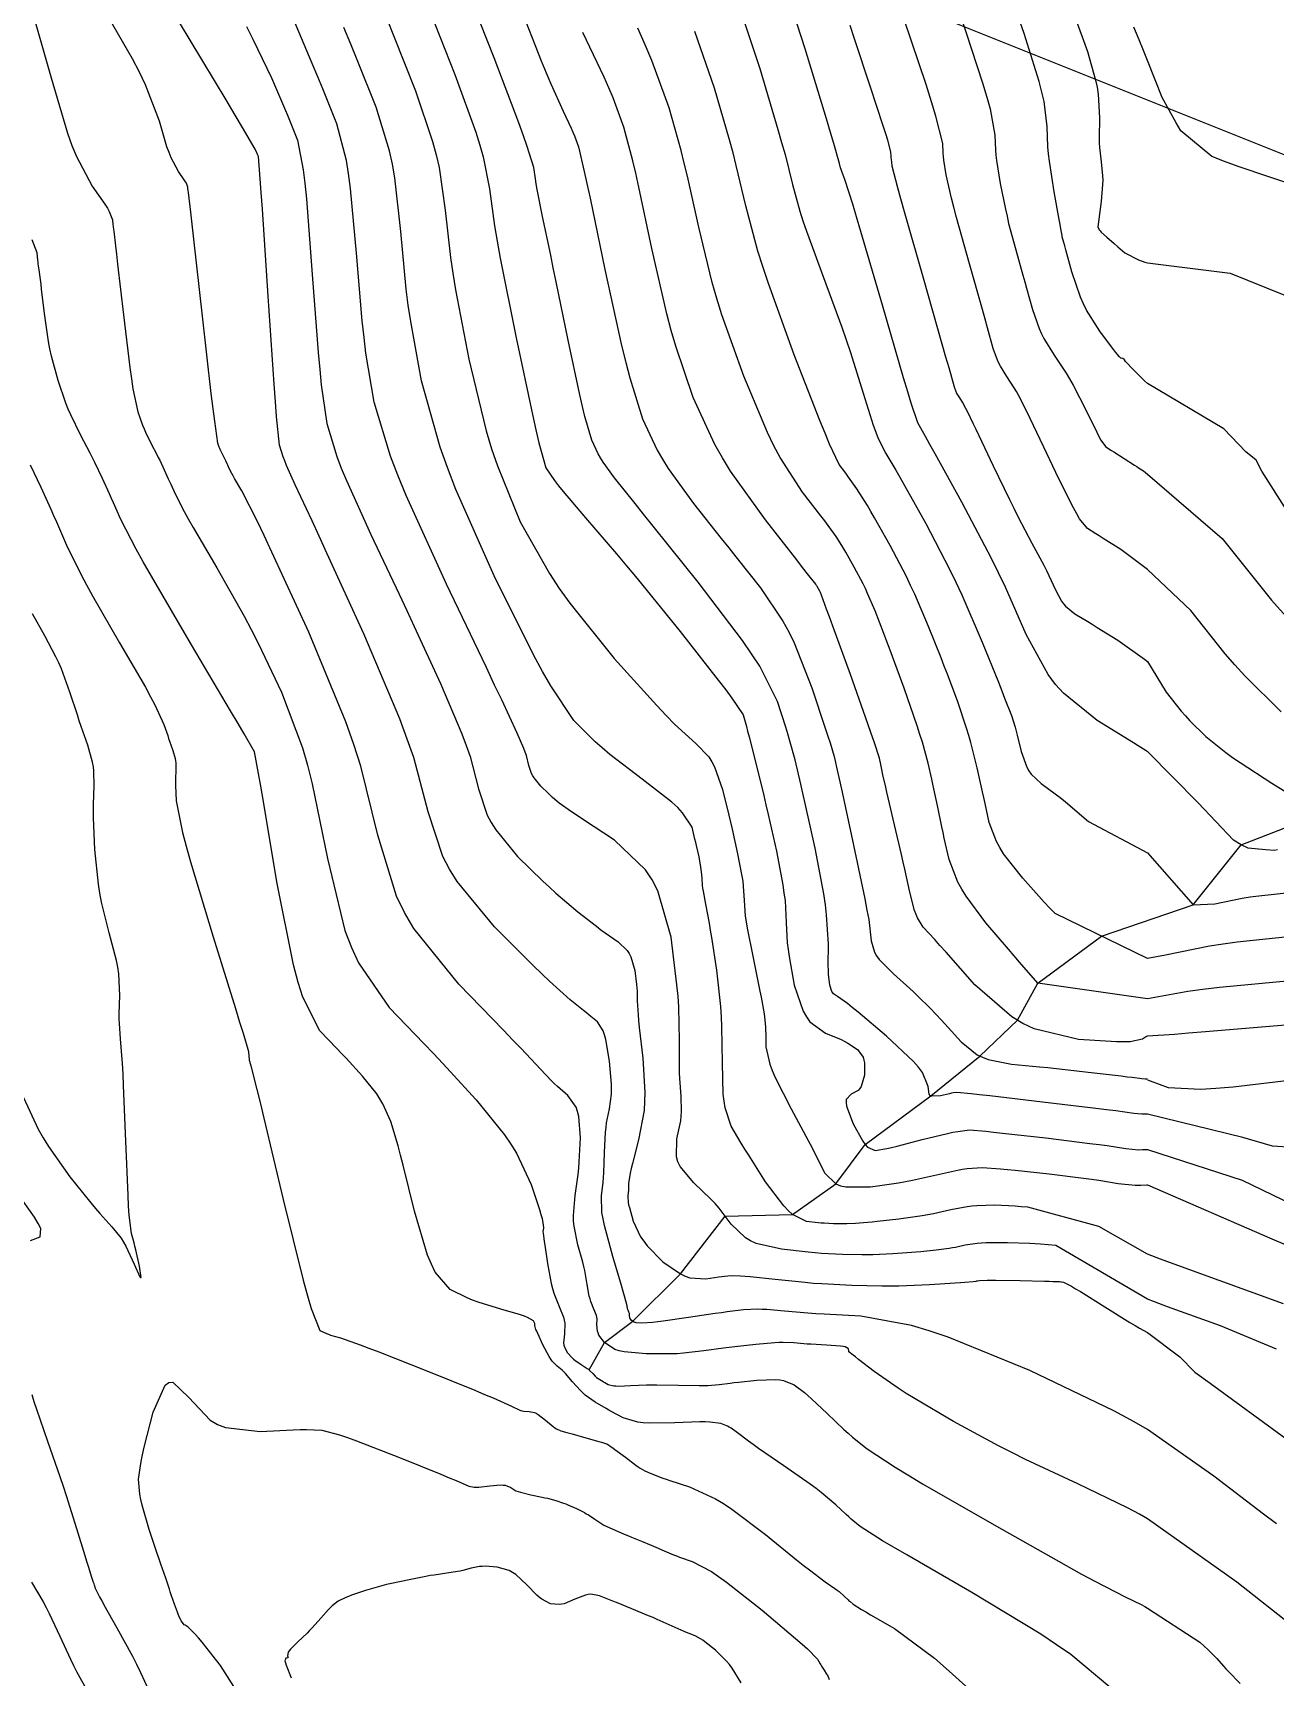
# Model space of a CAD drawing. Header units: metres. Extents: x 837117 to 838479, y 1189012 to 1191015.
# Drawn here: x 837925.2 to 838008.6, y 1189838.2 to 1189948.5 of the extents above; entities that cross this region are included whole.
import ezdxf

# ---------------------------------------------------------------- set-up
doc = ezdxf.new("R2010")
doc.units = ezdxf.units.M
doc.header["$LTSCALE"] = 0.3
for name, color, linetype in [('COTAS 10', 1, 'Continuous'), ('COTAS INT', 252, 'Continuous'), ('DRENAJE', 5, 'Continuous'), ('VIA1', 50, 'Continuous')]:
    doc.layers.add(name, color=color, linetype=linetype)

msp = doc.modelspace()

# ---------------------------------------------------------------- linework, layer by layer
at = {"layer": 'COTAS 10'}
for points in [[(837925.38, 1189949.19), (837926.46, 1189945.43), (837927.56, 1189941.73), (837927.85, 1189940.9), (837928.15, 1189940.16), (837929.21, 1189938.17), (837930.06, 1189936.95), (837930.23, 1189936.69), (837930.36, 1189936.46), (837930.58, 1189935.9), (837930.6, 1189935.57), (837930.61, 1189935.49), (837930.62, 1189935.41), (837930.66, 1189935.16), (837930.78, 1189934.16), (837930.84, 1189933.61), (837930.92, 1189932.94), (837931.31, 1189929.53), (837931.74, 1189926), (837931.85, 1189925.24), (837931.95, 1189924.58), (837932.28, 1189923.03), (837932.59, 1189922.14), (837932.69, 1189921.9), (837932.79, 1189921.67), (837933.17, 1189920.88), (837933.55, 1189920.16), (837933.65, 1189919.97), (837933.74, 1189919.78), (837934.04, 1189919.15), (837934.32, 1189918.54), (837934.4, 1189918.36), (837934.48, 1189918.18), (837934.77, 1189917.52), (837935.38, 1189916.35), (837935.66, 1189915.85), (837935.98, 1189915.28), (837937.57, 1189912.56), (837939.4, 1189909.33), (837939.87, 1189908.43), (837940.34, 1189907.52), (837941.92, 1189904.23), (837943.31, 1189900.5), (837943.65, 1189899.32), (837943.97, 1189898.08), (837944.99, 1189893.07), (837946.17, 1189888.23), (837946.6, 1189887.1), (837947.07, 1189886.06), (837949.14, 1189883.07), (837951.47, 1189880.66), (837952.1, 1189879.99), (837952.73, 1189879.32), (837954.96, 1189876.88), (837956.87, 1189874.53), (837957.29, 1189873.91), (837957.67, 1189873.29), (837958.66, 1189871.2), (837959.21, 1189869.53), (837959.31, 1189869.19), (837959.39, 1189868.91), (837959.49, 1189868.32), (837959.46, 1189868.11), (837959.45, 1189868.06), (837959.45, 1189868.03), (837959.46, 1189867.93), (837959.52, 1189867.58), (837959.54, 1189867.38), (837959.58, 1189867.14), (837959.75, 1189865.91), (837960, 1189864.55), (837960.08, 1189864.22), (837960.17, 1189863.92), (837960.53, 1189863.02), (837960.83, 1189862.29), (837960.88, 1189862.09), (837960.91, 1189861.89), (837960.89, 1189861.19), (837960.84, 1189860.58), (837960.86, 1189860.43), (837960.89, 1189860.29), (837961.09, 1189859.9), (837961.4, 1189859.58), (837961.5, 1189859.49), (837961.6, 1189859.41), (837962.02, 1189859.12), (837962.41, 1189858.86), (837962.5, 1189858.8), (837962.58, 1189858.73), (837962.79, 1189858.52), (837962.95, 1189858.34), (837963, 1189858.3), (837963.05, 1189858.25), (837963.26, 1189858.11), (837963.48, 1189857.98), (837963.54, 1189857.94), (837963.6, 1189857.91), (837963.83, 1189857.78), (837964.2, 1189857.7), (837964.35, 1189857.69), (837964.52, 1189857.68), (837965.33, 1189857.71), (837966.39, 1189857.75), (837966.73, 1189857.75), (837967.09, 1189857.75), (837968.55, 1189857.73), (837969.93, 1189857.71), (837970.24, 1189857.71), (837970.52, 1189857.72), (837971.28, 1189857.78), (837972.01, 1189857.88), (837972.27, 1189857.91), (837972.56, 1189857.94), (837973.8, 1189858.07), (837975.04, 1189858.11), (837975.33, 1189858.09), (837975.58, 1189858.04), (837976.31, 1189857.76), (837976.99, 1189857.24), (837977.22, 1189857.04), (837977.47, 1189856.81), (837978.52, 1189855.83), (837979.63, 1189854.77), (837979.93, 1189854.51), (837980.22, 1189854.26), (837981.2, 1189853.46), (837983.07, 1189852.24), (837983.93, 1189851.72), (837984.92, 1189851.13), (837989.71, 1189848.36), (837994.55, 1189845.64), (837995.57, 1189845.07), (837996.46, 1189844.59), (837998.51, 1189843.53), (837999.57, 1189843.02), (837999.83, 1189842.88), (838000, 1189842.78), (838003.51, 1189840.49), (838003.81, 1189840.24), (838004.06, 1189840.01), (838004.65, 1189839.41), (838005.1, 1189838.88), (838005.26, 1189838.71), (838005.44, 1189838.52), (838006.22, 1189837.72)], [(838009.12, 1189863.2), (838002.52, 1189865.58), (838000.88, 1189866.19), (838000, 1189866.53), (837996.74, 1189868.38), (837991.97, 1189869.68), (837991.54, 1189869.71), (837991.13, 1189869.74), (837989.77, 1189869.81), (837988.55, 1189869.77), (837988.23, 1189869.74), (837987.91, 1189869.71), (837986.82, 1189869.49), (837985.64, 1189869.23), (837985.27, 1189869.16), (837984.89, 1189869.09), (837983.33, 1189868.88), (837981.86, 1189868.71), (837981.53, 1189868.68), (837981.23, 1189868.65), (837980.42, 1189868.58), (837979.83, 1189868.55), (837979.67, 1189868.55), (837979.51, 1189868.55), (837978.94, 1189868.56), (837978.32, 1189868.6), (837978.12, 1189868.61), (837977.92, 1189868.63), (837977.13, 1189868.72), (837976.19, 1189869.19), (837975.9, 1189869.45), (837975.6, 1189869.76), (837974.39, 1189871.38), (837973.25, 1189873.16), (837972.99, 1189873.58), (837972.75, 1189873.97), (837972.08, 1189875.11), (837971.68, 1189876.34), (837971.6, 1189876.78), (837971.55, 1189877.26), (837971.49, 1189879.37), (837971.46, 1189881.78), (837971.43, 1189882.45), (837971.38, 1189883.13), (837971.11, 1189885.58), (837970.78, 1189887.77), (837970.7, 1189888.27), (837970.63, 1189888.73), (837970.38, 1189890.01), (837970.21, 1189890.88), (837970.18, 1189891.07), (837970.15, 1189891.25), (837970.12, 1189891.74), (837970.09, 1189892.18), (837970.07, 1189892.33), (837970.05, 1189892.49), (837969.92, 1189893.17), (837969.75, 1189893.94), (837969.7, 1189894.15), (837969.64, 1189894.37), (837969.45, 1189895.16), (837968.82, 1189896.14), (837968.49, 1189896.48), (837968.09, 1189896.84), (837966.11, 1189898.39), (837963.94, 1189900.05), (837963.43, 1189900.48), (837962.95, 1189900.9), (837961.52, 1189902.33), (837959.98, 1189904.64), (837959.43, 1189905.62), (837958.82, 1189906.74), (837956.18, 1189912.03), (837953.61, 1189917.83), (837953.05, 1189919.29), (837952.55, 1189920.67), (837951.3, 1189925.12), (837950.58, 1189929.09), (837950.42, 1189930.18), (837950.28, 1189931.26), (837949.92, 1189935.12), (837949.51, 1189938.72), (837949.35, 1189939.65), (837949.16, 1189940.53), (837948.26, 1189943.46), (837946.99, 1189946.65), (837946.56, 1189947.69), (837946.09, 1189948.81)], [(838009.54, 1189881.91), (838003.89, 1189881.44), (838002.75, 1189881.34), (838001.81, 1189881.25), (838000, 1189881.14), (837999.94, 1189881.13), (837999.67, 1189880.95), (837998.85, 1189880.78), (837998.43, 1189880.77), (837997.92, 1189880.78), (837995.37, 1189880.93), (837992.41, 1189881.64), (837991.65, 1189882), (837990.91, 1189882.44), (837988.43, 1189884.59), (837986.49, 1189886.78), (837986.08, 1189887.24), (837985.73, 1189887.63), (837984.96, 1189888.47), (837984.58, 1189889.08), (837984.48, 1189889.32), (837984.38, 1189889.59), (837984.06, 1189890.8), (837983.72, 1189892.35), (837983.62, 1189892.83), (837983.5, 1189893.33), (837983.03, 1189895.33), (837982.6, 1189897.14), (837982.51, 1189897.52), (837982.44, 1189897.86), (837982.26, 1189898.67), (837982.16, 1189899.14), (837982.14, 1189899.26), (837982.11, 1189899.38), (837982.02, 1189899.8), (837981.66, 1189900.9), (837981.47, 1189901.45), (837981.24, 1189902.11), (837980.07, 1189905.4), (837978.9, 1189908.65), (837978.67, 1189909.28), (837978.48, 1189909.8), (837978.14, 1189910.73), (837978.06, 1189910.9), (837978.04, 1189910.95), (837978.02, 1189911), (837977.93, 1189911.16), (837977.85, 1189911.31), (837977.83, 1189911.35), (837977.81, 1189911.38), (837977.75, 1189911.47), (837977.2, 1189912.17), (837976.87, 1189912.59), (837976.47, 1189913.11), (837974.37, 1189915.78), (837972.04, 1189919.05), (837971.49, 1189919.94), (837970.99, 1189920.83), (837969.52, 1189923.99), (837968.36, 1189927.43), (837968.06, 1189928.49), (837967.77, 1189929.6), (837966.75, 1189933.99), (837965.88, 1189938.1), (837965.67, 1189939.03), (837965.47, 1189939.86), (837964.88, 1189942.12), (837964.15, 1189944.1), (837963.86, 1189944.76), (837963.55, 1189945.48), (837962.12, 1189948.47)], [(837980.03, 1189948.97), (837980.32, 1189948.07), (837981.39, 1189944.84), (837982.26, 1189942.23), (837982.43, 1189941.71), (837982.56, 1189941.27), (837982.77, 1189940.45), (837982.78, 1189940.17), (837982.79, 1189940.07), (837982.8, 1189939.97), (837982.86, 1189939.53), (837983.24, 1189938.09), (837983.44, 1189937.35), (837983.69, 1189936.46), (837984.95, 1189932.01), (837986.21, 1189927.6), (837986.46, 1189926.73), (837986.67, 1189926.01), (837987.04, 1189924.7), (837987.15, 1189924.39), (837987.18, 1189924.31), (837987.22, 1189924.23), (837987.39, 1189923.97), (837987.58, 1189923.68), (837987.64, 1189923.58), (837987.69, 1189923.48), (837987.9, 1189923.07), (837988.3, 1189922.23), (837988.48, 1189921.86), (837988.68, 1189921.44), (837989.64, 1189919.41), (837990.74, 1189917.14), (837991.03, 1189916.57), (837991.3, 1189916.02), (837992.25, 1189914.23), (837993.04, 1189912.75), (837993.22, 1189912.39), (837993.38, 1189912.06), (837993.83, 1189911.08), (837994.23, 1189910.34), (837994.37, 1189910.16), (837994.51, 1189910), (837995.14, 1189909.49), (837996, 1189908.96), (837996.3, 1189908.78), (837996.62, 1189908.57), (837998.01, 1189907.71), (837999.81, 1189906.43), (838000, 1189906.29), (838001.26, 1189904.22), (838002.27, 1189902.96), (838002.55, 1189902.63), (838002.84, 1189902.31), (838003.91, 1189901.26), (838005.25, 1189900.18), (838005.71, 1189899.85), (838006.21, 1189899.5), (838008.35, 1189898.13), (838010.27, 1189896.94)], [(838010.19, 1189938.11), (838006.08, 1189939.49), (838005.16, 1189939.83), (838004.32, 1189940.16), (838002.25, 1189941.87), (838001.93, 1189942.41), (838000.98, 1189944.11), (838000, 1189946.6), (837999.73, 1189947.28), (837999.44, 1189947.98), (837999.09, 1189948.84)]]:
    msp.add_lwpolyline(points, dxfattribs=at)
at = {"layer": 'COTAS INT'}
for points in [[(838008.73, 1189893.64), (838008.52, 1189893.61), (838007.93, 1189893.64), (838006.75, 1189893.76), (838006.29, 1189893.99), (838005.77, 1189894.29), (838003.4, 1189896.81), (838000, 1189900.24), (837999.99, 1189900.25), (837999.92, 1189900.3), (837999.38, 1189900.63), (837999.06, 1189900.83), (837996.63, 1189902.32), (837994.37, 1189904.15), (837993.83, 1189904.75), (837993.34, 1189905.4), (837991.87, 1189908.1), (837990.47, 1189911.27), (837990.02, 1189912.22), (837989.54, 1189913.2), (837987.54, 1189916.98), (837985.76, 1189920.22), (837985.41, 1189920.85), (837985.12, 1189921.37), (837984.59, 1189922.29), (837984.16, 1189923.61), (837983.92, 1189924.38), (837983.64, 1189925.32), (837982.22, 1189930.18), (837980.78, 1189935.12), (837980.48, 1189936.12), (837980.23, 1189936.95), (837979.7, 1189938.62), (837979.5, 1189939.16), (837979.46, 1189939.28), (837979.42, 1189939.39), (837979.34, 1189939.7), (837978.96, 1189941.02), (837978.73, 1189941.77), (837978.46, 1189942.69), (837977.03, 1189947.39), (837975.41, 1189952.44)], [(838009.76, 1189873.69), (838008.39, 1189873.78), (838006.41, 1189874.35), (838000, 1189875.92), (837999.98, 1189875.91), (837999.79, 1189875.91), (837999.62, 1189875.91), (837999.09, 1189875.96), (837997.87, 1189876.13), (837997.26, 1189876.21), (837996.54, 1189876.29), (837992.95, 1189876.73), (837989.42, 1189877.14), (837988.74, 1189877.22), (837988.18, 1189877.28), (837987.22, 1189877.38), (837986.97, 1189877.35), (837986.86, 1189877.32), (837986.73, 1189877.29), (837986.11, 1189877.14), (837985.53, 1189877.12), (837985.43, 1189877.17), (837985.36, 1189877.25), (837985.29, 1189877.77), (837984.92, 1189878.71), (837984.65, 1189879.06), (837984.31, 1189879.45), (837982.49, 1189881.16), (837980.59, 1189882.76), (837980.2, 1189883.07), (837979.87, 1189883.33), (837979.2, 1189883.8), (837978.94, 1189883.99), (837978.89, 1189884.06), (837978.83, 1189884.15), (837978.69, 1189884.58), (837978.61, 1189885.31), (837978.6, 1189885.58), (837978.59, 1189885.9), (837978.6, 1189887.31), (837978.48, 1189889.29), (837978.4, 1189889.97), (837978.29, 1189890.69), (837977.7, 1189893.77), (837977.04, 1189896.76), (837976.89, 1189897.44), (837976.75, 1189898.05), (837976.36, 1189899.69), (837975.99, 1189901.02), (837975.87, 1189901.44), (837975.74, 1189901.87), (837975.18, 1189903.6), (837973.99, 1189905.96), (837973.45, 1189906.79), (837972.83, 1189907.7), (837969.86, 1189911.6), (837966.84, 1189915.36), (837966.19, 1189916.17), (837965.63, 1189916.88), (837964.25, 1189918.61), (837963.49, 1189919.66), (837963.32, 1189919.94), (837963.16, 1189920.21), (837962.72, 1189921.14), (837962.27, 1189922.71), (837962.11, 1189923.39), (837961.93, 1189924.16), (837961.14, 1189927.84), (837960.34, 1189931.75), (837960.14, 1189932.69), (837959.97, 1189933.55), (837959.43, 1189936.13), (837959.07, 1189937.94), (837959, 1189938.32), (837958.94, 1189938.66), (837958.83, 1189939.43), (837958.4, 1189940.83), (837958.14, 1189941.55), (837957.83, 1189942.42), (837956.17, 1189946.77), (837954.31, 1189951.54)], [(838009.5, 1189916.17), (838007.67, 1189919.04), (838007.29, 1189919.79), (838006.6, 1189920.35), (838005.12, 1189921.9), (838000, 1189924.94), (837999.81, 1189925.12), (837999.39, 1189925.51), (837999.06, 1189925.84), (837998.52, 1189926.41), (837998.47, 1189926.51), (837998.46, 1189926.53), (837998.44, 1189926.55), (837998.34, 1189926.6), (837998.24, 1189926.63), (837998.22, 1189926.64), (837998.2, 1189926.65), (837998.12, 1189926.71), (837997.88, 1189927.01), (837997.75, 1189927.18), (837997.59, 1189927.39), (837996.8, 1189928.45), (837995.92, 1189929.86), (837995.71, 1189930.28), (837995.52, 1189930.72), (837994.93, 1189932.43), (837994.53, 1189933.89), (837994.45, 1189934.17), (837994.39, 1189934.4), (837994.28, 1189934.78), (837994.27, 1189934.82), (837994.27, 1189934.82), (837994.27, 1189934.83), (837994.27, 1189934.85), (837994.19, 1189935.31), (837994.14, 1189935.59), (837994.07, 1189935.94), (837993.74, 1189937.78), (837993.42, 1189939.84), (837993.36, 1189940.34), (837993.32, 1189940.8), (837993.28, 1189942.18), (837993.07, 1189943.84), (837992.92, 1189944.48), (837992.73, 1189945.19), (837991.72, 1189948.41), (837990.49, 1189951.92)], [(838009.92, 1189841.44), (838005.99, 1189844.53), (838000, 1189848.77), (837999.47, 1189849.08), (837998.66, 1189849.51), (837995.32, 1189851.13), (837991.81, 1189852.76), (837990.9, 1189853.21), (837990, 1189853.66), (837986.98, 1189855.3), (837984.42, 1189856.81), (837983.82, 1189857.18), (837983.27, 1189857.54), (837981.66, 1189858.66), (837980.61, 1189859.47), (837980.41, 1189859.63), (837980.25, 1189859.76), (837979.98, 1189859.97), (837979.96, 1189860.01), (837979.96, 1189860.03), (837979.96, 1189860.05), (837979.95, 1189860.18), (837979.72, 1189860.31), (837979.58, 1189860.33), (837979.4, 1189860.36), (837978.46, 1189860.43), (837977.42, 1189860.48), (837977.17, 1189860.49), (837976.94, 1189860.51), (837976.28, 1189860.57), (837975.56, 1189860.59), (837975.29, 1189860.59), (837975, 1189860.57), (837973.74, 1189860.47), (837972.32, 1189860.31), (837971.94, 1189860.27), (837971.57, 1189860.22), (837970.25, 1189860.03), (837968.87, 1189859.88), (837968.46, 1189859.85), (837968.03, 1189859.83), (837966.38, 1189859.83), (837964.89, 1189859.98), (837964.57, 1189860.05), (837964.28, 1189860.14), (837963.57, 1189860.59), (837963.21, 1189861.1), (837963.15, 1189861.24), (837963.11, 1189861.36), (837963.07, 1189861.79), (837963.09, 1189862.19), (837963.07, 1189862.3), (837963.04, 1189862.41), (837962.87, 1189862.83), (837962.66, 1189863.35), (837962.61, 1189863.52), (837962.56, 1189863.71), (837962.42, 1189864.49), (837962.25, 1189865.42), (837962.19, 1189865.7), (837962.12, 1189866), (837961.79, 1189867.15), (837961.54, 1189868.4), (837961.51, 1189868.75), (837961.5, 1189869.11), (837961.62, 1189870.45), (837961.82, 1189871.88), (837961.86, 1189872.29), (837961.89, 1189872.71), (837961.96, 1189874.32), (837961.85, 1189875.76), (837961.77, 1189876.09), (837961.67, 1189876.38), (837961.12, 1189877.16), (837960.42, 1189877.77), (837960.23, 1189877.96), (837960.03, 1189878.16), (837959.29, 1189878.94), (837957.99, 1189880.32), (837957.44, 1189880.89), (837956.8, 1189881.55), (837953.8, 1189884.63), (837950.8, 1189888.37), (837950.17, 1189889.44), (837949.62, 1189890.54), (837948.37, 1189894.63), (837947.23, 1189899.27), (837946.77, 1189900.72), (837946.23, 1189902.23), (837943.74, 1189908.24), (837941.27, 1189913.62), (837940.75, 1189914.73), (837940.3, 1189915.67), (837939.26, 1189917.73), (837938.77, 1189918.56), (837938.67, 1189918.73), (837938.59, 1189918.89), (837938.4, 1189919.24), (837938.31, 1189919.45), (837938.27, 1189919.55), (837938.18, 1189919.74), (837938.09, 1189919.93), (837938.03, 1189920.05), (837937.91, 1189920.27), (837937.8, 1189920.51), (837937.77, 1189920.58), (837937.74, 1189920.65), (837937.64, 1189920.92), (837937.43, 1189922.4), (837937.33, 1189923.24), (837937.2, 1189924.25), (837936.61, 1189929.45), (837936.03, 1189934.62), (837935.91, 1189935.61), (837935.82, 1189936.42), (837935.67, 1189937.75), (837935.65, 1189937.87), (837935.65, 1189937.91), (837935.64, 1189937.95), (837935.63, 1189938.1), (837935.53, 1189938.36), (837935.47, 1189938.47), (837935.39, 1189938.59), (837935, 1189939.15), (837934.5, 1189940.07), (837934.37, 1189940.42), (837934.23, 1189940.8), (837933.72, 1189942.52), (837932.79, 1189944.97), (837932.38, 1189945.81), (837931.91, 1189946.72), (837929.67, 1189950.63)], [(838008.66, 1189860.15), (838004.91, 1189861.72), (838001.35, 1189863), (838000.47, 1189863.33), (838000, 1189863.51), (837993.85, 1189867.1), (837992.82, 1189867.19), (837992.47, 1189867.21), (837992.11, 1189867.23), (837990.62, 1189867.28), (837989.19, 1189867.28), (837988.87, 1189867.27), (837988.58, 1189867.25), (837987.78, 1189867.13), (837987.12, 1189866.98), (837986.92, 1189866.94), (837986.7, 1189866.91), (837985.82, 1189866.79), (837984.8, 1189866.68), (837984.49, 1189866.65), (837984.17, 1189866.63), (837982.91, 1189866.54), (837981.58, 1189866.48), (837981.21, 1189866.47), (837980.85, 1189866.47), (837979.55, 1189866.5), (837978.14, 1189866.58), (837977.7, 1189866.62), (837977.25, 1189866.66), (837975.45, 1189866.85), (837973.76, 1189867.25), (837973.37, 1189867.42), (837973.03, 1189867.62), (837972.08, 1189868.54), (837971.26, 1189869.62), (837971, 1189869.92), (837970.72, 1189870.22), (837969.58, 1189871.3), (837968.65, 1189872.41), (837968.5, 1189872.73), (837968.4, 1189873.05), (837968.44, 1189874.27), (837968.69, 1189875.47), (837968.73, 1189875.78), (837968.75, 1189876.09), (837968.73, 1189877.13), (837968.63, 1189878.3), (837968.62, 1189878.7), (837968.61, 1189879.11), (837968.62, 1189880.86), (837968.56, 1189883.1), (837968.51, 1189883.83), (837968.44, 1189884.6), (837968.05, 1189887.78), (837967.16, 1189890.9), (837966.78, 1189891.63), (837966.34, 1189892.31), (837964.25, 1189894.29), (837962.17, 1189895.66), (837961.74, 1189895.95), (837961.37, 1189896.2), (837960.54, 1189896.79), (837960.1, 1189897.17), (837959.96, 1189897.29), (837959.83, 1189897.42), (837959.31, 1189897.93), (837958.86, 1189898.47), (837958.77, 1189898.62), (837958.69, 1189898.77), (837958.51, 1189899.31), (837958.34, 1189899.97), (837958.26, 1189900.2), (837958.17, 1189900.44), (837957.73, 1189901.47), (837956.69, 1189903.7), (837956.21, 1189904.7), (837955.66, 1189905.87), (837952.98, 1189911.47), (837950.28, 1189917.41), (837949.72, 1189918.79), (837949.23, 1189920.05), (837948.13, 1189923.68), (837947.58, 1189926.97), (837947.45, 1189928.02), (837947.33, 1189929.14), (837946.95, 1189933.68), (837946.55, 1189938.02), (837946.41, 1189939.01), (837946.27, 1189939.9), (837945.63, 1189942.36), (837944.69, 1189944.69), (837944.35, 1189945.5), (837943.98, 1189946.39), (837942.36, 1189950.22)], [(837957.88, 1189950.28), (837959.34, 1189946.58), (837959.67, 1189945.76), (837959.97, 1189945.04), (837960.8, 1189943.19), (837961.34, 1189942.06), (837961.46, 1189941.79), (837961.56, 1189941.54), (837961.84, 1189940.8), (837962.22, 1189939.16), (837962.4, 1189938.34), (837962.61, 1189937.37), (837963.61, 1189932.57), (837964.72, 1189927.49), (837965, 1189926.35), (837965.27, 1189925.32), (837966.12, 1189922.57), (837967.11, 1189920.47), (837967.47, 1189919.86), (837967.86, 1189919.24), (837969.55, 1189916.88), (837971.41, 1189914.53), (837971.91, 1189913.91), (837972.39, 1189913.3), (837974.05, 1189911.22), (837975.55, 1189908.98), (837975.94, 1189908.27), (837976.3, 1189907.53), (837977.49, 1189904.51), (837978.38, 1189901.82), (837978.56, 1189901.28), (837978.71, 1189900.82), (837978.99, 1189899.91), (837979.24, 1189898.8), (837979.37, 1189898.21), (837979.52, 1189897.51), (837980.29, 1189893.97), (837981.04, 1189890.36), (837981.18, 1189889.61), (837981.3, 1189888.97), (837981.47, 1189887.55), (837981.69, 1189886.78), (837981.83, 1189886.54), (837982.01, 1189886.29), (837982.97, 1189885.32), (837984.07, 1189884.34), (837984.34, 1189884.09), (837984.6, 1189883.84), (837985.42, 1189883.03), (837986.19, 1189882.22), (837986.41, 1189881.98), (837986.64, 1189881.73), (837987.51, 1189880.76), (837988.58, 1189879.9), (837988.93, 1189879.73), (837989.31, 1189879.58), (837990.88, 1189879.27), (837992.75, 1189879.1), (837993.31, 1189879.04), (837993.91, 1189878.98), (837996.22, 1189878.72), (837998.24, 1189878.48), (837998.65, 1189878.43), (837998.98, 1189878.39), (837999.62, 1189878.3), (837999.84, 1189878.28), (837999.91, 1189878.28), (837999.99, 1189878.28), (838000, 1189878.28)], [(837972.53, 1189950.5), (837973.99, 1189946.07), (837975.21, 1189941.98), (837975.46, 1189941.09), (837975.69, 1189940.29), (837976.19, 1189938.27), (837976.68, 1189936.5), (837976.89, 1189935.85), (837977.13, 1189935.14), (837978.27, 1189932.04), (837979.51, 1189928.7), (837979.8, 1189927.85), (837980.08, 1189927.02), (837980.94, 1189924.29), (837981.61, 1189922.13), (837981.78, 1189921.66), (837981.94, 1189921.25), (837982.44, 1189920.23), (837983.13, 1189919.11), (837983.4, 1189918.64), (837983.71, 1189918.09), (837985.14, 1189915.53), (837986.73, 1189912.47), (837987.14, 1189911.61), (837987.55, 1189910.75), (837988.91, 1189907.59), (837990, 1189904.89), (837990.23, 1189904.32), (837990.42, 1189903.82), (837990.87, 1189902.65), (837991.13, 1189901.87), (837991.2, 1189901.62), (837991.27, 1189901.35), (837991.54, 1189900.25), (837991.91, 1189899.19), (837992.05, 1189898.95), (837992.2, 1189898.72), (837992.86, 1189898.09), (837993.81, 1189897.41), (837994.14, 1189897.15), (837994.5, 1189896.86), (837996.04, 1189895.56), (838000, 1189893.44), (838003.07, 1189889.96), (838004.52, 1189890.03), (838006.35, 1189890.4), (838006.9, 1189890.49), (838007.48, 1189890.56), (838009.74, 1189890.8)], [(838008.98, 1189902.9), (838006.53, 1189905.32), (838005.87, 1189906.05), (838005.21, 1189906.8), (838002.9, 1189909.71), (838000, 1189912.45), (837998.22, 1189913.8), (837997.03, 1189914.54), (837996.77, 1189914.71), (837996.54, 1189914.85), (837995.97, 1189915.21), (837995.45, 1189915.86), (837995.26, 1189916.19), (837995.04, 1189916.58), (837994.06, 1189918.54), (837993.05, 1189920.67), (837992.81, 1189921.18), (837992.58, 1189921.65), (837991.91, 1189923.06), (837991.36, 1189924.14), (837991.21, 1189924.4), (837991.07, 1189924.64), (837990.57, 1189925.4), (837990.14, 1189926.09), (837990.04, 1189926.29), (837989.94, 1189926.5), (837989.66, 1189927.29), (837989.28, 1189928.67), (837989.12, 1189929.24), (837988.93, 1189929.9), (837988.06, 1189932.95), (837987.19, 1189936.06), (837987.01, 1189936.75), (837986.85, 1189937.36), (837986.49, 1189938.94), (837986.34, 1189939.92), (837986.31, 1189940.16), (837986.29, 1189940.38), (837986.27, 1189941.03), (837985.81, 1189942.87), (837985.52, 1189943.83), (837985.15, 1189944.99), (837983.2, 1189950.83)], [(838008.66, 1189848.43), (838007.78, 1189849.09), (838004.45, 1189851.64), (838000, 1189854.76), (837999.11, 1189855.27), (837997.75, 1189856.01), (837992.12, 1189858.72), (837986.63, 1189860.95), (837985.35, 1189861.39), (837984.17, 1189861.75), (837980.77, 1189862.37), (837978.32, 1189862.49), (837977.75, 1189862.53), (837977.21, 1189862.56), (837975.65, 1189862.71), (837974.46, 1189862.81), (837974.15, 1189862.82), (837973.86, 1189862.83), (837972.9, 1189862.79), (837971.8, 1189862.66), (837971.42, 1189862.6), (837971, 1189862.54), (837969.21, 1189862.27), (837967.51, 1189862.03), (837967.15, 1189861.98), (837966.83, 1189861.94), (837966.09, 1189861.89), (837965.71, 1189861.93), (837965.63, 1189861.95), (837965.56, 1189861.97), (837965.38, 1189862.08), (837965.29, 1189862.21), (837965.28, 1189862.24), (837965.27, 1189862.27), (837965.26, 1189862.38), (837965.26, 1189862.48), (837965.26, 1189862.51), (837965.25, 1189862.54), (837965.21, 1189862.64), (837965.16, 1189862.77), (837965.14, 1189862.82), (837965.13, 1189862.86), (837965.09, 1189863.06), (837964.93, 1189863.7), (837964.83, 1189864.02), (837964.72, 1189864.42), (837964.13, 1189866.37), (837963.57, 1189868.44), (837963.48, 1189868.9), (837963.41, 1189869.32), (837963.38, 1189870.43), (837963.5, 1189871.36), (837963.52, 1189871.67), (837963.54, 1189871.99), (837963.59, 1189873.34), (837963.65, 1189874.7), (837963.68, 1189875.02), (837963.72, 1189875.33), (837963.91, 1189876.27), (837964.04, 1189877.25), (837964.05, 1189877.58), (837964.05, 1189877.94), (837963.92, 1189879.48), (837963.66, 1189880.93), (837963.58, 1189881.24), (837963.49, 1189881.5), (837963.1, 1189882.12), (837962.56, 1189882.56), (837962.37, 1189882.72), (837962.17, 1189882.88), (837961.28, 1189883.59), (837959.89, 1189884.83), (837959.37, 1189885.32), (837958.79, 1189885.89), (837956.19, 1189888.49), (837953.69, 1189891.53), (837953.18, 1189892.36), (837952.73, 1189893.2), (837951.75, 1189896.19), (837950.79, 1189899.84), (837950.35, 1189901.08), (837949.85, 1189902.43), (837947.43, 1189908.13), (837944.96, 1189913.54), (837944.43, 1189914.7), (837943.97, 1189915.71), (837942.84, 1189918.13), (837942.25, 1189919.43), (837942.13, 1189919.74), (837942.02, 1189920.01), (837941.78, 1189920.8), (837941.58, 1189922.72), (837941.5, 1189923.71), (837941.41, 1189924.89), (837941.01, 1189930.8), (837940.63, 1189936.62), (837940.55, 1189937.74), (837940.48, 1189938.65), (837940.36, 1189940.15), (837940.3, 1189940.3), (837940.28, 1189940.35), (837940.25, 1189940.4), (837940.15, 1189940.65), (837939.3, 1189942.11), (837938.8, 1189942.94), (837938.19, 1189943.96), (837935.06, 1189949.14)], [(837948.99, 1189949.35), (837949.43, 1189948.28), (837950.9, 1189944.57), (837952.05, 1189941.16), (837952.28, 1189940.28), (837952.48, 1189939.43), (837952.89, 1189936.56), (837953.24, 1189933.38), (837953.4, 1189932.33), (837953.58, 1189931.21), (837954.47, 1189926.56), (837955.65, 1189921.76), (837956.01, 1189920.55), (837956.4, 1189919.4), (837957.92, 1189915.65), (837959.88, 1189912.18), (837960.54, 1189911.19), (837961.25, 1189910.19), (837964.23, 1189906.49), (837967.08, 1189903.32), (837967.71, 1189902.66), (837968.27, 1189902.08), (837969.7, 1189900.78), (837970.57, 1189899.88), (837970.77, 1189899.56), (837970.96, 1189899.21), (837971.5, 1189897.69), (837971.92, 1189895.97), (837972.03, 1189895.5), (837972.14, 1189895.04), (837972.51, 1189893.37), (837972.8, 1189891.89), (837972.85, 1189891.54), (837972.89, 1189891.22), (837972.94, 1189890.26), (837973.02, 1189889.21), (837973.08, 1189888.82), (837973.15, 1189888.4), (837973.52, 1189886.51), (837973.92, 1189884.61), (837974.01, 1189884.17), (837974.09, 1189883.77), (837974.28, 1189882.64), (837974.37, 1189881.77), (837974.39, 1189881.53), (837974.4, 1189881.29), (837974.41, 1189880.43), (837974.66, 1189879.28), (837974.82, 1189878.85), (837975.02, 1189878.37), (837976.09, 1189876.27), (837977.24, 1189874.14), (837977.5, 1189873.65), (837977.74, 1189873.2), (837978.35, 1189871.96), (837979.09, 1189871.24), (837979.41, 1189871.12), (837979.76, 1189871.04), (837981.42, 1189871.04), (837983.29, 1189871.31), (837983.78, 1189871.39), (837984.25, 1189871.48), (837985.86, 1189871.85), (837987.25, 1189872.17), (837987.59, 1189872.22), (837987.91, 1189872.27), (837988.92, 1189872.33), (837990.15, 1189872.25), (837990.61, 1189872.21), (837991.12, 1189872.16), (837993.41, 1189871.91), (837995.72, 1189871.62), (837996.25, 1189871.55), (837996.73, 1189871.48), (837998.03, 1189871.27), (837999.18, 1189871.16), (837999.55, 1189871.16), (837999.95, 1189871.18), (838000, 1189871.18), (838008.34, 1189867.56), (838013.72, 1189865.28)], [(837951.87, 1189949.91), (837953.54, 1189945.67), (837954.94, 1189941.79), (837955.21, 1189940.92), (837955.44, 1189940.13), (837955.86, 1189937.99), (837956.19, 1189935.5), (837956.37, 1189934.49), (837956.58, 1189933.34), (837957.65, 1189927.99), (837958.74, 1189922.85), (837958.98, 1189921.82), (837959.18, 1189920.96), (837959.65, 1189919.27), (837960.23, 1189918.42), (837960.49, 1189918.07), (837960.8, 1189917.69), (837962.31, 1189915.92), (837964.38, 1189913.5), (837965.05, 1189912.7), (837965.76, 1189911.84), (837968.65, 1189908.29), (837971.21, 1189905.04), (837971.72, 1189904.38), (837972.13, 1189903.83), (837972.87, 1189902.7), (837973.1, 1189901.92), (837973.18, 1189901.6), (837973.28, 1189901.22), (837973.73, 1189899.46), (837974.26, 1189897.3), (837974.41, 1189896.67), (837974.56, 1189896.02), (837975.11, 1189893.57), (837975.54, 1189891.29), (837975.62, 1189890.75), (837975.69, 1189890.25), (837975.77, 1189888.78), (837975.84, 1189887.41), (837975.89, 1189886.96), (837975.96, 1189886.5), (837976.31, 1189884.58), (837976.91, 1189882.82), (837977.12, 1189882.45), (837977.36, 1189882.12), (837978.4, 1189881.36), (837979.45, 1189880.93), (837979.69, 1189880.8), (837979.91, 1189880.69), (837980.54, 1189880.25), (837980.92, 1189879.73), (837980.98, 1189879.55), (837981.03, 1189879.36), (837981.02, 1189878.54), (837980.8, 1189877.78), (837980.71, 1189877.63), (837980.6, 1189877.5), (837980.12, 1189877.25), (837979.79, 1189876.89), (837979.78, 1189876.69), (837979.82, 1189876.45), (837980.25, 1189875.26), (837980.9, 1189874.1), (837981.06, 1189873.88), (837981.22, 1189873.71), (837981.74, 1189873.47), (837982.52, 1189873.62), (837982.84, 1189873.69), (837983.21, 1189873.78), (837984.89, 1189874.21), (837986.59, 1189874.62), (837986.95, 1189874.7), (837987.28, 1189874.76), (837988.07, 1189874.86), (837989.16, 1189874.77), (837989.67, 1189874.72), (837990.27, 1189874.65), (837993.18, 1189874.32), (837996.13, 1189873.96), (837996.76, 1189873.88), (837997.3, 1189873.81), (837998.56, 1189873.61), (837999.4, 1189873.53), (837999.67, 1189873.54), (837999.97, 1189873.54), (838000, 1189873.55), (838006.36, 1189871.49), (838010.37, 1189869.55)], [(837987.46, 1189949.62), (837988.94, 1189945.09), (837989.22, 1189944.15), (837989.44, 1189943.35), (837989.77, 1189941.6), (837989.8, 1189940.58), (837989.84, 1189940.24), (837989.88, 1189939.88), (837990.12, 1189938.35), (837990.47, 1189936.63), (837990.58, 1189936.15), (837990.69, 1189935.67), (837991.17, 1189933.9), (837991.65, 1189932.19), (837991.77, 1189931.75), (837991.89, 1189931.32), (837992.29, 1189929.89), (837992.74, 1189928.61), (837992.89, 1189928.27), (837993.05, 1189927.94), (837993.75, 1189926.83), (837994.55, 1189925.63), (837994.78, 1189925.24), (837995.01, 1189924.83), (837995.86, 1189923.16), (837996.6, 1189921.67), (837996.75, 1189921.38), (837996.88, 1189921.14), (837997.18, 1189920.7), (837997.47, 1189920.51), (837997.6, 1189920.43), (837997.74, 1189920.34), (837998.43, 1189919.9), (837999.13, 1189919.46), (837999.28, 1189919.36), (837999.41, 1189919.28), (837999.74, 1189919.08), (838000, 1189918.85), (838005.02, 1189914.53), (838008.33, 1189910.4), (838009.3, 1189909.3)], [(837995.11, 1189949.6), (837995.98, 1189947.2), (837996.52, 1189945.29), (837996.62, 1189944.8), (837996.69, 1189944.33), (837996.78, 1189942.75), (837996.76, 1189941.41), (837996.77, 1189941.07), (837996.78, 1189940.76), (837996.9, 1189939.79), (837996.99, 1189938.86), (837997, 1189938.58), (837996.99, 1189938.29), (837996.89, 1189937.14), (837996.77, 1189936.14), (837996.74, 1189935.94), (837996.72, 1189935.77), (837996.68, 1189935.43), (837996.77, 1189935.24), (837996.83, 1189935.17), (837996.9, 1189935.09), (837997.28, 1189934.74), (837997.76, 1189934.33), (837998.02, 1189934.1), (837998.49, 1189933.69), (837999.41, 1189933.23), (837999.83, 1189933.08), (838000, 1189933.03), (838005.55, 1189932.34), (838009.14, 1189930.89)], [(837939.56, 1189948.88), (837940, 1189948.04), (837941.25, 1189945.43), (837942.12, 1189943.4), (837942.31, 1189942.93), (837942.49, 1189942.49), (837942.99, 1189941.25), (837943.37, 1189939.27), (837943.48, 1189938.37), (837943.59, 1189937.32), (837943.98, 1189932.24), (837944.37, 1189927.01), (837944.48, 1189925.86), (837944.58, 1189924.84), (837944.95, 1189922.24), (837945.63, 1189920.03), (837945.92, 1189919.26), (837946.27, 1189918.42), (837947.91, 1189914.8), (837949.81, 1189910.79), (837950.32, 1189909.7), (837950.82, 1189908.62), (837952.58, 1189904.8), (837954.01, 1189901.43), (837954.31, 1189900.64), (837954.56, 1189899.9), (837955.13, 1189897.75), (837955.71, 1189895.98), (837955.97, 1189895.49), (837956.28, 1189895), (837957.75, 1189893.21), (837959.44, 1189891.55), (837959.88, 1189891.14), (837960.31, 1189890.74), (837961.78, 1189889.5), (837963.04, 1189888.52), (837963.34, 1189888.29), (837963.63, 1189888.08), (837964.49, 1189887.48), (837965.11, 1189886.89), (837965.24, 1189886.69), (837965.35, 1189886.48), (837965.61, 1189885.55), (837965.73, 1189884.61), (837965.75, 1189884.39), (837965.76, 1189884.17), (837965.78, 1189883.51), (837965.83, 1189882.57), (837965.87, 1189882.19), (837965.91, 1189881.74), (837966.15, 1189879.68), (837966.29, 1189877.36), (837966.27, 1189876.76), (837966.23, 1189876.17), (837965.87, 1189874.2), (837965.45, 1189872.61), (837965.37, 1189872.27), (837965.31, 1189871.97), (837965.2, 1189871.26), (837965.19, 1189870.86), (837965.18, 1189870.76), (837965.17, 1189870.68), (837965.14, 1189870.4), (837965.17, 1189870), (837965.2, 1189869.84), (837965.25, 1189869.65), (837965.5, 1189868.75), (837966, 1189867.68), (837966.21, 1189867.39), (837966.44, 1189867.09), (837967.49, 1189866.02), (837968.68, 1189865.2), (837969, 1189865.05), (837969.31, 1189864.94), (837970.37, 1189864.86), (837971.25, 1189865), (837971.45, 1189865.02), (837971.62, 1189865.05), (837972.07, 1189865.1), (837972.71, 1189865.08), (837973.01, 1189865.06), (837973.35, 1189865.03), (837975.03, 1189864.84), (837977.04, 1189864.64), (837977.59, 1189864.59), (837978.15, 1189864.55), (837980.16, 1189864.44), (837982.18, 1189864.4), (837982.75, 1189864.4), (837983.32, 1189864.41), (837985.39, 1189864.5), (837987.11, 1189864.61), (837987.46, 1189864.63), (837987.75, 1189864.65), (837988.32, 1189864.7), (837988.51, 1189864.72), (837988.56, 1189864.73), (837988.6, 1189864.74), (837988.74, 1189864.77), (837989.24, 1189864.79), (837989.51, 1189864.79), (837989.83, 1189864.78), (837991.47, 1189864.75), (837993.09, 1189864.72), (837993.41, 1189864.71), (837993.66, 1189864.7), (837994.1, 1189864.69), (837994.18, 1189864.68), (837994.21, 1189864.67), (837994.24, 1189864.67), (837994.38, 1189864.64), (837994.9, 1189864.37), (837995.17, 1189864.21), (837995.5, 1189864.01), (837997.14, 1189863), (837998.82, 1189861.95), (837999.17, 1189861.74), (837999.47, 1189861.56), (838000, 1189861.26), (838002.18, 1189859.63), (838003.19, 1189858.6), (838004.21, 1189857.88), (838009.29, 1189854.16)], [(838009.6, 1189884.87), (838004.83, 1189884.42), (838003.72, 1189884.28), (838002.7, 1189884.15), (838000, 1189883.65), (837992.65, 1189884.7), (837991.42, 1189886.11), (837991.05, 1189886.54), (837990.67, 1189886.99), (837989.17, 1189888.75), (837987.83, 1189890.54), (837987.54, 1189891.01), (837987.29, 1189891.47), (837986.7, 1189893.01), (837986.37, 1189894.44), (837986.29, 1189894.82), (837986.21, 1189895.2), (837985.93, 1189896.51), (837985.68, 1189897.74), (837985.61, 1189898.06), (837985.54, 1189898.38), (837985.3, 1189899.47), (837984.91, 1189900.87), (837984.74, 1189901.39), (837984.55, 1189901.96), (837983.67, 1189904.49), (837982.74, 1189907.04), (837982.52, 1189907.63), (837982.32, 1189908.17), (837981.73, 1189909.68), (837981.22, 1189910.85), (837981.08, 1189911.17), (837980.92, 1189911.49), (837980.33, 1189912.62), (837979.77, 1189913.61), (837979.64, 1189913.85), (837979.51, 1189914.06), (837979.13, 1189914.66), (837978.58, 1189915.41), (837978.35, 1189915.72), (837978.08, 1189916.06), (837976.85, 1189917.64), (837975.36, 1189919.96), (837974.94, 1189920.76), (837974.51, 1189921.65), (837972.92, 1189925.42), (837971.46, 1189929.54), (837971.12, 1189930.63), (837970.81, 1189931.71), (837969.9, 1189935.42), (837969.15, 1189938.83), (837968.93, 1189939.71), (837968.72, 1189940.57), (837967.91, 1189943.43), (837966.75, 1189946.6), (837966.31, 1189947.65), (837965.82, 1189948.77)], [(838009.67, 1189887.83), (838006.01, 1189887.46), (838005.07, 1189887.33), (838004.17, 1189887.19), (838001.21, 1189886.59), (838000, 1189886.35), (837993.81, 1189889.38), (837993.45, 1189889.74), (837993.08, 1189890.13), (837991.63, 1189891.74), (837990.35, 1189893.38), (837990.09, 1189893.8), (837989.87, 1189894.2), (837989.38, 1189895.48), (837989.11, 1189896.76), (837989.03, 1189897.15), (837988.94, 1189897.55), (837988.58, 1189899.14), (837988.15, 1189900.84), (837988.01, 1189901.32), (837987.86, 1189901.8), (837987.27, 1189903.57), (837986.58, 1189905.43), (837986.37, 1189905.98), (837986.16, 1189906.53), (837985.32, 1189908.64), (837984.39, 1189910.8), (837984.11, 1189911.39), (837983.83, 1189911.98), (837982.74, 1189914.07), (837981.7, 1189915.92), (837981.45, 1189916.34), (837981.22, 1189916.74), (837980.5, 1189917.86), (837979.95, 1189918.65), (837979.82, 1189918.84), (837979.7, 1189919.01), (837979.33, 1189919.5), (837978.68, 1189920.86), (837978.38, 1189921.59), (837978.03, 1189922.46), (837976.31, 1189926.85), (837974.57, 1189931.64), (837974.19, 1189932.77), (837973.86, 1189933.81), (837973.05, 1189936.85), (837972.42, 1189939.56), (837972.2, 1189940.4), (837971.96, 1189941.28), (837970.95, 1189944.75), (837969.64, 1189948.55)], [(837997.48, 1189837.49), (837994.85, 1189839.66), (837993.9, 1189840.33), (837992.84, 1189841.04), (837988.21, 1189843.84), (837983.85, 1189846.35), (837982.97, 1189846.87), (837982.23, 1189847.3), (837980.73, 1189848.25), (837980.13, 1189848.74), (837979.96, 1189848.9), (837979.78, 1189849.06), (837979.09, 1189849.71), (837978.12, 1189850.53), (837977.77, 1189850.81), (837977.37, 1189851.1), (837975.62, 1189852.33), (837973.92, 1189853.5), (837973.56, 1189853.75), (837973.24, 1189853.98), (837972.5, 1189854.53), (837972.07, 1189854.85), (837971.94, 1189854.92), (837971.82, 1189854.99), (837971.38, 1189855.17), (837970.64, 1189855.26), (837970.33, 1189855.27), (837969.97, 1189855.27), (837968.3, 1189855.2), (837966.57, 1189855.18), (837966.18, 1189855.21), (837965.82, 1189855.25), (837964.83, 1189855.55), (837964.08, 1189855.95), (837963.88, 1189856.06), (837963.68, 1189856.18), (837962.96, 1189856.6), (837962.29, 1189857.07), (837962.12, 1189857.22), (837961.96, 1189857.37), (837961.43, 1189857.96), (837960.97, 1189858.51), (837960.86, 1189858.63), (837960.75, 1189858.74), (837960.41, 1189859.02), (837960.07, 1189859.35), (837959.97, 1189859.49), (837959.86, 1189859.66), (837959.45, 1189860.44), (837959.1, 1189861.2), (837959.03, 1189861.35), (837958.98, 1189861.48), (837958.91, 1189861.73), (837958.91, 1189861.84), (837958.9, 1189861.87), (837958.89, 1189861.91), (837958.82, 1189862.06), (837958.42, 1189862.28), (837958.21, 1189862.36), (837957.95, 1189862.45), (837956.62, 1189862.84), (837955.11, 1189863.31), (837954.73, 1189863.45), (837954.37, 1189863.59), (837953.22, 1189864.15), (837952.23, 1189865.32), (837951.97, 1189865.85), (837951.71, 1189866.46), (837950.83, 1189869.42), (837950.08, 1189872.49), (837949.9, 1189873.17), (837949.74, 1189873.79), (837949.25, 1189875.43), (837948.71, 1189876.62), (837948.51, 1189876.95), (837948.3, 1189877.27), (837947.35, 1189878.47), (837946.25, 1189879.67), (837945.94, 1189879.99), (837945.63, 1189880.32), (837944.49, 1189881.51), (837943.34, 1189883.76), (837943.03, 1189884.76), (837942.72, 1189885.93), (837941.61, 1189891.51), (837940.71, 1189896.89), (837940.53, 1189897.93), (837940.38, 1189898.78), (837940.1, 1189900.22), (837939.41, 1189901.43), (837939, 1189902.12), (837938.49, 1189902.98), (837935.88, 1189907.4), (837933.19, 1189912), (837932.64, 1189912.97), (837932.17, 1189913.82), (837931.14, 1189915.81), (837930.64, 1189916.92), (837930.51, 1189917.22), (837930.38, 1189917.52), (837929.91, 1189918.56), (837929.39, 1189919.63), (837929.24, 1189919.94), (837929.07, 1189920.26), (837928.43, 1189921.49), (837927.78, 1189922.83), (837927.61, 1189923.22), (837927.45, 1189923.62), (837926.92, 1189925.13), (837926.48, 1189926.77), (837926.37, 1189927.25), (837926.28, 1189927.74), (837926.01, 1189929.62), (837925.82, 1189931.26), (837925.78, 1189931.6), (837925.74, 1189931.9), (837925.65, 1189932.56), (837925.59, 1189932.96), (837925.58, 1189933.08), (837925.57, 1189933.2), (837925.53, 1189933.7), (837925.19, 1189934.56)], [(837925.05, 1189919.47), (837925.77, 1189917.97), (837926.44, 1189916.5), (837926.62, 1189916.08), (837926.81, 1189915.66), (837927.5, 1189914.09), (837928.47, 1189912.1), (837928.84, 1189911.42), (837929.24, 1189910.69), (837931.05, 1189907.54), (837932.78, 1189904.56), (837933.13, 1189903.92), (837933.42, 1189903.37), (837934.03, 1189902.05), (837934.28, 1189901.31), (837934.34, 1189901.12), (837934.4, 1189900.94), (837934.62, 1189900.32), (837934.77, 1189899.77), (837934.8, 1189899.62), (837934.82, 1189899.48), (837934.82, 1189899), (837934.8, 1189898.41), (837934.8, 1189898.19), (837934.8, 1189897.96), (837934.85, 1189896.93), (837935.27, 1189894.82), (837935.51, 1189893.9), (837935.8, 1189892.84), (837937.32, 1189887.81), (837938.82, 1189883), (837939.1, 1189882.08), (837939.33, 1189881.34), (837939.7, 1189880.13), (837939.7, 1189880.09), (837939.7, 1189880.07), (837939.7, 1189880.03), (837939.7, 1189879.98), (837939.71, 1189879.95), (837939.71, 1189879.93), (837939.71, 1189879.8), (837939.74, 1189879.61), (837939.75, 1189879.55), (837939.77, 1189879.48), (837939.86, 1189879.17), (837940.26, 1189877.58), (837940.47, 1189876.71), (837940.73, 1189875.64), (837942.02, 1189870.2), (837943.37, 1189864.79), (837943.65, 1189863.74), (837943.9, 1189862.88), (837944.49, 1189861.41), (837944.92, 1189861.21), (837945.06, 1189861.16), (837945.21, 1189861.1), (837945.86, 1189860.91), (837947.19, 1189860.45), (837947.77, 1189860.23), (837948.45, 1189859.97), (837951.67, 1189858.7), (837954.87, 1189857.4), (837955.54, 1189857.12), (837956.1, 1189856.88), (837957.35, 1189856.32), (837957.9, 1189856.07), (837958.03, 1189856.02), (837958.16, 1189855.99), (837958.53, 1189855.97), (837958.88, 1189855.9), (837959, 1189855.85), (837959.12, 1189855.78), (837959.63, 1189855.38), (837960.13, 1189854.96), (837960.24, 1189854.87), (837960.35, 1189854.8), (837960.66, 1189854.67), (837961.06, 1189854.57), (837961.23, 1189854.52), (837961.42, 1189854.47), (837962.33, 1189854.21), (837963.2, 1189853.96), (837963.37, 1189853.91), (837963.52, 1189853.86), (837963.79, 1189853.77), (837964.02, 1189853.61), (837964.14, 1189853.53), (837964.28, 1189853.43), (837964.98, 1189852.9), (837965.69, 1189852.37), (837965.84, 1189852.26), (837965.97, 1189852.17), (837966.28, 1189851.99), (837966.45, 1189851.92), (837966.54, 1189851.88), (837966.7, 1189851.81), (837966.86, 1189851.75), (837966.9, 1189851.73), (837966.94, 1189851.72), (837967.08, 1189851.65), (837967.49, 1189851.5), (837967.71, 1189851.43), (837967.97, 1189851.34), (837969.27, 1189850.92), (837971.02, 1189850.12), (837971.56, 1189849.79), (837972.12, 1189849.43), (837974.37, 1189847.73), (837976.45, 1189846.03), (837976.91, 1189845.67), (837977.32, 1189845.35), (837978.38, 1189844.55), (837979.03, 1189844.1), (837979.18, 1189843.99), (837979.31, 1189843.89), (837979.66, 1189843.58), (837979.92, 1189843.34), (837979.98, 1189843.28), (837980.05, 1189843.23), (837980.27, 1189843.04), (837980.82, 1189842.7), (837981.1, 1189842.53), (837981.42, 1189842.34), (837983.03, 1189841.42), (837985.71, 1189839.42), (837986.71, 1189838.55), (837987.82, 1189837.55)], [(837924.6, 1189877.04), (837925.6, 1189874.9), (837925.93, 1189874.32), (837926.28, 1189873.74), (837927.72, 1189871.71), (837929.12, 1189869.97), (837929.44, 1189869.59), (837929.73, 1189869.25), (837930.54, 1189868.36), (837931.15, 1189867.6), (837931.31, 1189867.34), (837931.47, 1189867.06), (837932.03, 1189865.85), (837932.41, 1189865), (837932.46, 1189864.95), (837932.49, 1189864.97), (837932.38, 1189865.72), (837932.14, 1189866.82), (837932.08, 1189867.07), (837932.02, 1189867.29), (837931.85, 1189867.91), (837931.7, 1189869.14), (837931.66, 1189869.75), (837931.62, 1189870.49), (837931.47, 1189874.11), (837931.32, 1189877.83), (837931.28, 1189878.63), (837931.24, 1189879.32), (837931.12, 1189880.97), (837931.04, 1189882.01), (837931.03, 1189882.32), (837931.03, 1189882.64), (837931.06, 1189883.88), (837931, 1189885.32), (837930.93, 1189885.77), (837930.85, 1189886.23), (837930.36, 1189888.08), (837929.84, 1189890.14), (837929.73, 1189890.74), (837929.63, 1189891.35), (837929.4, 1189893.68), (837929.3, 1189895.79), (837929.29, 1189896.28), (837929.29, 1189896.72), (837929.34, 1189897.95), (837929.33, 1189898.93), (837929.3, 1189899.22), (837929.24, 1189899.52), (837928.92, 1189900.66), (837928.48, 1189901.93), (837928.35, 1189902.31), (837928.22, 1189902.71), (837927.72, 1189904.23), (837927.15, 1189905.78), (837926.97, 1189906.2), (837926.78, 1189906.6), (837926.04, 1189908), (837925.22, 1189909.49)], [(838000, 1189878.23), (838000.19, 1189878.16), (838001.39, 1189877.71), (838003.58, 1189877.59), (838004.58, 1189877.65), (838005.75, 1189877.74), (838011.39, 1189878.42)], [(837925.07, 1189867.44), (837925.72, 1189867.69), (837925.76, 1189868.25), (837925.59, 1189868.58), (837925.35, 1189869), (837923.83, 1189871.15)], [(837939.02, 1189837.04), (837937.81, 1189838.93), (837936.6, 1189840.49), (837936.34, 1189840.79), (837936.13, 1189841.04), (837935.66, 1189841.5), (837935.44, 1189841.63), (837935.39, 1189841.67), (837935.34, 1189841.72), (837935.19, 1189841.94), (837935.03, 1189842.26), (837934.99, 1189842.37), (837934.94, 1189842.5), (837934.74, 1189843.04), (837934.52, 1189843.68), (837934.45, 1189843.87), (837934.39, 1189844.06), (837934.15, 1189844.78), (837933.82, 1189845.73), (837933.71, 1189846.07), (837933.58, 1189846.45), (837933.04, 1189848.06), (837932.56, 1189849.69), (837932.47, 1189850.07), (837932.4, 1189850.42), (837932.32, 1189851.43), (837932.5, 1189852.61), (837932.59, 1189853.07), (837932.71, 1189853.58), (837933.3, 1189855.93), (837934.1, 1189857.74), (837934.35, 1189857.92), (837934.62, 1189857.95), (837935.69, 1189856.92), (837937.12, 1189855.39), (837937.62, 1189855.11), (837938.16, 1189854.89), (837940.47, 1189854.64), (837942.69, 1189854.75), (837943.17, 1189854.76), (837943.59, 1189854.77), (837944.62, 1189854.73), (837945.81, 1189854.4), (837946.34, 1189854.22), (837946.94, 1189854), (837949.82, 1189852.88), (837952.61, 1189851.76), (837953.16, 1189851.53), (837953.62, 1189851.34), (837954.48, 1189850.97), (837954.84, 1189850.9), (837954.99, 1189850.89), (837955.15, 1189850.9), (837955.88, 1189850.98), (837956.61, 1189851.05), (837956.78, 1189851.04), (837956.92, 1189851.02), (837957.29, 1189850.87), (837957.64, 1189850.65), (837957.78, 1189850.6), (837957.94, 1189850.55), (837958.64, 1189850.38), (837959.4, 1189850.23), (837959.58, 1189850.19), (837959.76, 1189850.15), (837960.32, 1189850), (837960.83, 1189849.83), (837960.98, 1189849.78), (837961.13, 1189849.72), (837961.69, 1189849.47), (837962.23, 1189849.19), (837962.36, 1189849.11), (837962.5, 1189849.03), (837962.93, 1189848.74), (837963.39, 1189848.44), (837963.54, 1189848.35), (837963.69, 1189848.27), (837964.33, 1189847.98), (837965.02, 1189847.7), (837965.2, 1189847.62), (837965.39, 1189847.54), (837966.06, 1189847.27), (837966.7, 1189847.01), (837966.87, 1189846.94), (837967.03, 1189846.87), (837967.59, 1189846.62), (837968.21, 1189846.36), (837968.4, 1189846.29), (837968.61, 1189846.21), (837969.46, 1189845.92), (837970.75, 1189845.23), (837971.23, 1189844.91), (837971.76, 1189844.52), (837974.16, 1189842.64), (837976.4, 1189840.75), (837976.84, 1189840.37), (837977.2, 1189840.04), (837977.87, 1189839.35), (837978.04, 1189839.05), (837978.08, 1189838.97), (837978.13, 1189838.89), (837978.31, 1189838.62), (837978.47, 1189838.36), (837978.51, 1189838.3), (837978.55, 1189838.23), (837978.65, 1189838)], [(837933.41, 1189836.41), (837932.48, 1189838.44), (837932.21, 1189838.99), (837931.93, 1189839.53), (837930.89, 1189841.44), (837930.02, 1189842.99), (837929.85, 1189843.31), (837929.7, 1189843.57), (837929.44, 1189844.09), (837929.36, 1189844.33), (837929.34, 1189844.41), (837929.31, 1189844.49), (837929.19, 1189844.84), (837928.96, 1189845.58), (837928.85, 1189845.91), (837928.74, 1189846.29), (837928.19, 1189848.1), (837927.49, 1189850.32), (837927.29, 1189850.95), (837927.07, 1189851.59), (837926.24, 1189853.96), (837925.49, 1189856.11), (837925.33, 1189856.62), (837925.18, 1189857.08)], [(837972.74, 1189837.77), (837972.14, 1189838.75), (837971.96, 1189839), (837971.77, 1189839.23), (837971.02, 1189839.97), (837970.32, 1189840.51), (837970.17, 1189840.63), (837970.03, 1189840.72), (837969.65, 1189840.92), (837969.25, 1189841.07), (837969.09, 1189841.14), (837968.92, 1189841.22), (837968.11, 1189841.58), (837967.12, 1189842.02), (837966.84, 1189842.15), (837966.54, 1189842.27), (837965.42, 1189842.73), (837964.38, 1189843.15), (837964.13, 1189843.25), (837963.91, 1189843.34), (837963.24, 1189843.61), (837962.67, 1189843.71), (837962.49, 1189843.7), (837962.31, 1189843.66), (837961.59, 1189843.38), (837960.88, 1189843.08), (837960.7, 1189843.04), (837960.53, 1189843.02), (837959.95, 1189843.08), (837959.38, 1189843.38), (837959.21, 1189843.5), (837959.04, 1189843.65), (837958.36, 1189844.35), (837957.63, 1189845.04), (837957.41, 1189845.18), (837957.19, 1189845.3), (837956.37, 1189845.54), (837955.58, 1189845.59), (837955.38, 1189845.58), (837955.2, 1189845.57), (837954.63, 1189845.46), (837954.07, 1189845.31), (837953.9, 1189845.27), (837953.72, 1189845.23), (837953.01, 1189845.12), (837952.15, 1189845), (837951.88, 1189844.96), (837951.6, 1189844.91), (837950.47, 1189844.69), (837949.28, 1189844.44), (837948.96, 1189844.36), (837948.65, 1189844.27), (837947.55, 1189843.96), (837946.61, 1189843.64), (837946.41, 1189843.56), (837946.22, 1189843.49), (837945.72, 1189843.24), (837945.32, 1189842.93), (837945.19, 1189842.82), (837945.06, 1189842.69), (837944.54, 1189842.1), (837943.96, 1189841.45), (837943.8, 1189841.27), (837943.63, 1189841.1), (837943.01, 1189840.51), (837942.51, 1189840.02), (837942.42, 1189839.91), (837942.36, 1189839.82), (837942.31, 1189839.59), (837942.35, 1189839.48), (837942.34, 1189839.46), (837942.32, 1189839.44), (837942.2, 1189839.43), (837942.14, 1189839.25), (837942.17, 1189839.12), (837942.22, 1189838.96), (837942.55, 1189838.1)], [(837925.15, 1189844.53), (837925.92, 1189843.21), (837926.13, 1189842.82), (837926.33, 1189842.42), (837927.05, 1189840.89), (837927.76, 1189839.35), (837927.96, 1189838.94), (837928.16, 1189838.54), (837928.91, 1189837.16)]]:
    msp.add_lwpolyline(points, dxfattribs=at)
at = {"layer": 'DRENAJE'}
for p, q in [((838006.29, 1189893.99), (838011.7, 1189896.09)), ((838003.07, 1189889.96), (838006.29, 1189893.99)), ((837996.91, 1189887.86), (838003.07, 1189889.96)), ((837992.65, 1189884.7), (837996.91, 1189887.86)), ((837991.28, 1189882.22), (837992.65, 1189884.7)), ((837988.76, 1189879.81), (837991.28, 1189882.22)), ((837985.48, 1189877.15), (837988.76, 1189879.81)), ((837981.06, 1189873.88), (837985.48, 1189877.15)), ((837979.09, 1189871.24), (837981.06, 1189873.88)), ((837976.19, 1189869.19), (837979.09, 1189871.24)), ((837968.68, 1189865.2), (837971.67, 1189869.08)), ((837971.67, 1189869.08), (837976.19, 1189869.19)), ((837965.47, 1189862.02), (837968.68, 1189865.2)), ((837963.57, 1189860.59), (837965.47, 1189862.02)), ((837962.54, 1189858.77), (837963.57, 1189860.59))]:
    msp.add_line(p, q, dxfattribs=at)
at = {"layer": 'VIA1'}
msp.add_line((838072.87, 1189914.72), (837937.57, 1189968.97), dxfattribs=at)
msp.add_arc((837922.55, 1189931.9), 40, 67.9378, 196.2477, dxfattribs=at)

doc.saveas('drawing.dxf')
